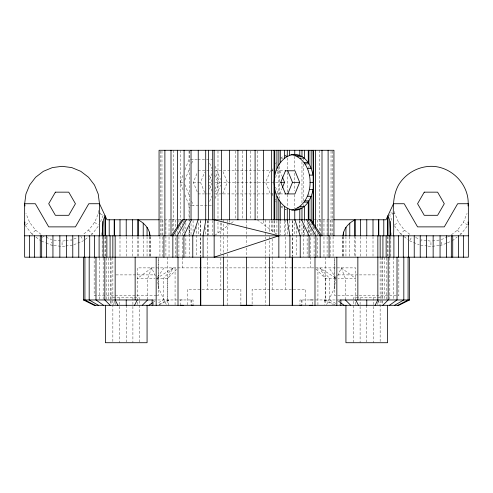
<?xml version="1.0" encoding="UTF-8"?>
<svg xmlns="http://www.w3.org/2000/svg" width="493" height="493" viewBox="0 0 493 493"><rect width="100%" height="100%" fill="white"/><g stroke="black" fill="none" stroke-linecap="round" stroke-linejoin="round"><path stroke-width="0.37" stroke-dasharray="2.46 1.85" d="M153.828 305.309L153.828 299.96M168.489 305.309L168.489 299.96M180.265 305.309L180.265 299.96L183.236 299.96M227.519 305.321L227.519 257.956M240.886 304.557L240.886 289.268L187.426 289.268L187.426 305.321M309.333 232.875L309.764 227.735M98.606 210.437C97.158 220.334 90.922 229.344 82.571 234.767M113.729 304.625L114.512 300.49M326.631 304.631L334.279 288.467L335.869 277.916M183.525 223.372L184.16 220.494M53.213 245.335L51.001 245.046L51.79 242.094M420.849 241.354L421.244 239.881L427.203 240.664M272.302 171.065L273.097 168.366M183.057 189.91L180.241 182.348L183.057 174.793M155.27 275.901L151.696 267.884L147.604 278.576L147.604 299.196M184.912 169.906L189.041 159.233L189.041 151.024M184.764 180.247L189.91 167.638M191.629 163.436L193.342 159.233M197.218 191.882L193.33 182.348L197.218 172.821M204.681 192.566L200.509 182.348L204.681 172.137M209.562 179.625L212.064 173.499M209.451 189.158L211.953 183.032M215.077 198.463L220.513 185.152M222.626 193.922L227.353 182.348L222.626 170.775M270.374 170.775L265.647 182.348L270.374 193.922M275.532 177.585L278.311 170.775M279.827 193.922L282.051 188.48M100.529 221.677L103.382 214.8L98.218 213.42L102.297 212.859M451.428 234.767L457.387 230.194L463.334 222.442L467.074 213.42M209.654 201.421L211.965 196.029M215.04 188.998L217.986 182.348L214.449 174.374M337.73 275.901L341.304 267.884L355.712 278.576L338.013 278.576M164.021 267.884L156.46 278.576L173.135 267.884L167.528 278.576L167.528 299.96L157.846 304.97M275.556 163.83L276.234 162.573M42.595 237.466L43.359 236.141L45.442 237.004M409.93 240.109L411.84 236.8M91.131 234.878L92.308 233.972L99.105 225.116M459.987 234.878L461.171 233.972L467.968 225.116L463.334 222.442M173.135 267.884L163.257 278.576L163.257 299.96L157.304 303.392M33.013 234.878L31.829 233.972L35.613 230.194L29.666 222.442L25.926 213.42M176.617 269.486L167.528 278.576L157.218 278.576M401.869 234.878L400.692 233.972L404.47 230.194L398.523 222.442L394.782 213.42L394.394 210.437M85.227 239.413L88.771 236.695M452.315 240.769L457.036 237.145M151.696 267.884L137.288 278.576L154.987 278.576M214.701 235.401L229.528 224.426M231.242 223.156L234.668 220.617M152.972 302.425L155.295 300.779M280.332 158.13L284.547 155.665M25.698 224.734L29.666 222.442M394.554 224.734L398.523 222.442M158.962 304.97L168.988 299.96M73.839 239.019L77.309 237.577M73.827 244.756L83.453 240.769M441.309 239.592L446.861 237.293M447.558 237.004L449.641 236.141M439.787 245.335L441.999 245.046L446.812 243.049M447.502 242.766L451.625 241.052M286.562 155.067L285.102 155.338L286.587 155.338M65.051 240.763L62.069 241.157L62.069 246.5L65.021 246.112M65.797 240.664L71.756 239.881L72.151 241.354M65.76 246.013L72.403 245.138M432.416 240.96L439.127 240.073M432.404 246.303L439.047 245.434M309.764 299.96L310.923 299.96M310.43 299.972L312.735 299.96L312.735 305.309M281.047 158.13L283.185 158.13M190.477 159.233L197.52 159.233M197.872 159.233L212.218 159.233M198.057 170.775L206.049 170.775M206.69 170.775L211.811 170.775M214.701 170.775L273.073 170.775M275.772 170.775L284.387 170.775M180.241 182.348L183.174 182.348M193.33 182.348L196.923 182.348M197.638 182.348L200.509 182.348M208.453 182.348L212.261 182.348M215.102 182.348L280.77 182.348M198.057 193.922L204.595 193.922M205.322 193.922L207.504 193.922M208.145 193.922L211.811 193.922M272.962 193.922L214.701 193.922L219.41 182.348L214.966 171.459M275.772 193.922L284.128 193.922M274.872 199.61L276.197 199.61M184.912 194.797L189.041 205.47L191.192 205.47M191.752 205.47L212.218 205.47M281.047 206.567L283.185 206.567M286.587 209.365L285.102 209.365L286.562 209.636M159.923 219.773L165.291 219.773M171.428 219.773L165.907 219.773L165.907 256.428M172.125 219.773L177.566 219.773M178.219 219.773L181.399 219.773M314.016 219.773L333.077 219.773M115.923 274.897L155.141 274.897M337.859 274.897L377.077 274.897M335.782 278.576L325.472 278.576L315.317 268.42M156.558 295.683L94.145 295.683L94.145 257.962M157.199 295.683L158.296 295.683L158.296 257.962M335.801 295.683L334.704 295.683L334.704 257.962M337.723 295.683L398.855 295.683L398.855 257.962M112.854 297.821L139.587 297.821L139.587 300.101M380.146 297.821L353.413 297.821L353.413 342.721M153.508 299.96L193.04 299.96L193.04 305.321M339.492 299.96L299.96 299.96L299.96 304.551M182.077 299.96L182.57 299.972M427.949 240.763L430.931 241.157L430.931 246.5L427.979 246.112M420.597 245.138L427.24 246.013M53.873 240.073L60.584 240.96M53.953 245.434L60.596 246.303M390.702 212.859L394.782 213.42L389.618 214.8L392.471 221.677M415.691 237.577L419.161 239.019M409.547 240.769L419.173 244.756M46.139 237.293L51.691 239.592M41.375 241.052L45.498 242.766M46.188 243.049L51.001 245.046M324.012 299.96L332.701 304.304M335.154 304.97L325.472 299.96L325.472 278.576L319.865 267.884L336.54 278.576L328.979 267.884M335.696 303.392L329.743 299.96L329.743 278.576L319.865 267.884M94.477 222.442L98.446 224.734M280.973 206.943L282.883 208.064M337.705 300.779L340.028 302.425M257.192 219.773L276.444 234.027M404.47 230.194L410.429 234.767M404.229 236.695L407.773 239.413M35.613 230.194L41.572 234.767M35.964 237.145L40.685 240.769M457.387 230.194L461.171 233.972M88.53 230.194L92.308 233.972M394.345 225.708L400.692 233.972M25.032 225.116L31.829 233.972M80.778 236.141L83.07 240.109M275.556 200.867L276.234 202.124M157.131 277.916L158.721 288.467L166.689 305.303M209.654 163.275L211.965 168.668M279.827 170.775L282.051 176.223M275.532 187.118L278.311 193.922M215.077 166.24L220.513 179.551M209.451 175.545L212.23 182.348M209.562 185.072L212.064 191.204M184.764 184.45L189.91 197.064M191.629 201.267L193.342 205.47M341.304 267.884L345.396 278.576L345.396 299.96M272.302 193.638L273.097 196.331M441.21 242.094L441.999 245.046M309 221.209L309.475 223.372M378.488 300.49L379.419 305.303M183.236 227.735L183.667 232.875M393.241 257.192L393.241 299.196M390.838 236.665L390.838 256.434M389.84 257.956L389.84 299.196M388.009 236.732L388.009 256.434M387.615 236.393L387.615 256.428M386.82 257.956L386.82 299.196M384.183 257.192L384.183 299.196M382.352 257.192L382.352 299.196M382.352 300.724L382.352 303.774M381.952 257.192L381.952 304.538M380.121 257.192L380.146 342.721M378.704 300.41L378.704 301.926M377.848 302.246L377.848 304.538M373.46 297.821L373.46 342.721M373.004 236.572L373.004 256.428M366.78 236.572L366.78 256.428M366.78 305.303L366.78 341.963M360.556 236.572L360.556 256.428M360.1 297.821L360.1 342.721M355.712 299.196L355.712 267.884L137.288 267.884L137.288 299.96M355.712 302.246L355.712 305.303M355.17 236.572L355.17 257.192M354.75 235.808L354.75 256.428M349.771 236.572L349.771 256.434M345.944 236.486L345.944 256.428M343.541 236.572L343.541 256.434M342.968 236.572L342.968 256.428M342.721 236.572L342.721 256.428M339.172 299.96L339.172 304.545M334.279 257.956L334.279 288.467M333.077 236.572L333.077 256.428M332.485 151.037L332.485 235.044M331.031 151.037L331.031 235.044M330.131 219.773L330.131 256.428M327.093 219.773L327.093 256.428M325.201 257.192L325.201 304.538M324.511 299.96L324.511 304.545M323.969 219.773L323.969 257.192M320.752 219.773L320.752 232.751M319.575 150.279L319.575 231.229M317.93 267.884L317.93 305.303M317.455 219.773L317.455 228.173M317.455 233.516L317.455 257.192M315.594 231.229L315.594 233.516M314.084 228.173L314.084 229.701M314.084 236.572L314.084 256.428M313.585 227.409L313.585 228.937M313.585 233.516L313.585 235.044M312.969 225.96L312.969 228.234M312.969 232.018L312.969 235.808M311.163 223.662L311.163 225.178M311.163 228.974L311.163 235.05M310.763 257.192L310.763 267.884M310.639 223.588L310.639 225.116M310.639 228.937L310.639 256.428M308.914 166.314L308.914 170.892M308.914 193.804L308.914 198.389M308.914 225.88L308.914 232.77M308.267 225.091L308.267 231.981M307.127 222.824L307.127 228.937M307.127 234.28L307.127 256.428M305.574 305.321L305.574 289.268L252.114 289.268L252.114 305.321M304.384 221.191L304.384 222.725M304.384 228.111L304.384 235.038M303.7 158.678L303.7 160.207M303.7 164.021L303.7 200.682M303.7 204.496L303.7 206.025M303.7 225.88L303.7 235.044M303.552 225.88L303.552 256.428M301.969 161.729L301.969 202.968M301.969 223.588L301.969 235.056M302.006 299.96L302.006 304.551M301.414 299.96L301.414 305.321M299.923 220.537L299.923 231.229M299.787 220.698L299.787 231.272M296.238 226.644L296.238 256.428M294.759 156.386L294.759 170.134M294.759 173.185L294.759 180.826M294.759 181.584L294.759 190.754M294.759 194.569L294.759 208.317M294.759 222.824L294.759 235.056M292.515 220.537L292.515 256.428M292.207 220.537L292.207 256.428M289.551 220.698L289.551 226.743M287.29 157.914L287.29 171.656M287.29 172.421L287.29 193.804M287.29 194.569L287.29 206.789M287.29 227.409L287.29 235.056M285.527 219.773L285.527 256.428M285.527 257.192L285.527 289.268M284.609 221.191L284.609 235.808M280.301 221.265L280.301 235.044M279.586 166.314L279.586 198.389M278.847 167.078L278.847 197.625M276.912 220.679L276.912 234.378M274.767 220.661L274.767 232.788M274.034 220.728L274.034 232.246M272.161 220.537L272.161 232.751M272.161 238.865L272.161 256.428M272.161 257.192L272.161 289.268M271.643 220.544L271.643 230.471M269.616 220.537L269.616 231.987M269.616 236.572L269.616 256.428M265.481 219.773L265.481 238.865M265.481 241.915L265.481 256.428M265.481 257.192L265.481 305.321M263.472 220.599L263.472 224.426M257.192 151.037L257.192 219.009M250.795 151.037L250.795 219.009M246.5 220.537L246.5 226.644M246.5 227.409L246.5 244.972M246.5 248.028L246.5 256.428M242.205 151.037L242.205 219.009M235.808 151.037L235.808 219.009M229.528 220.599L229.528 222.133M227.519 219.773L227.519 222.06M227.519 222.824L227.519 251.085M227.519 254.135L227.519 256.428M223.384 219.773L223.384 256.428M221.357 222.836L221.357 230.471M220.839 222.824L220.839 254.135M220.839 257.956L220.839 289.268M217.986 151.037L217.986 218.399M217.986 222.232L217.986 232.967M212.699 220.537L212.699 235.044M208.391 220.537L208.391 235.044M207.917 220.636L207.917 235.05M207.473 220.537L207.473 256.428M207.473 257.956L207.473 289.268M205.71 227.409L205.71 235.05M200.793 220.537L200.793 256.428M200.485 220.537L200.485 256.428M198.241 222.824L198.241 235.05M196.762 226.644L196.762 256.428M193.077 220.537L193.077 231.229M191.586 299.96L191.586 305.321M191.031 223.588L191.031 235.05M190.994 299.96L190.994 304.551M189.448 225.88L189.448 257.192M189.3 151.037L189.3 221.295M189.3 225.88L189.3 235.044M189.041 205.47L189.041 222.158M189.041 228.222L189.041 235.808M185.873 222.824L185.873 228.937M185.873 234.28L185.873 256.428M184.086 220.537L184.086 222.183M184.086 225.88L184.086 232.782M182.361 223.588L182.361 225.116M182.361 228.937L182.361 257.192M182.237 257.192L182.237 267.884M180.241 150.279L180.241 220.537M180.241 225.88L180.241 228.173M180.241 231.987L180.241 235.808M178.916 219.773L178.916 222.824M178.916 228.173L178.916 229.701M178.916 236.572L178.916 256.428M177.406 231.229L177.406 233.516M175.545 219.773L175.545 228.173M175.545 233.516L175.545 257.192M175.07 267.884L175.07 305.303M173.425 150.279L173.425 231.229M172.248 219.773L172.248 232.751M169.031 219.773L169.031 256.428M167.799 257.192L167.799 304.538M162.869 219.773L162.869 256.428M161.969 151.037L161.969 235.044M160.515 151.037L160.515 235.044M159.923 236.572L159.923 256.428M158.721 257.956L158.721 288.467M150.279 236.572L150.279 256.428M150.032 236.572L150.032 256.428M149.459 236.572L149.459 256.434M147.056 236.486L147.056 256.428M143.229 236.572L143.229 256.434M139.587 300.866L139.587 342.721M138.25 236.572L138.25 256.428M137.83 236.572L137.83 257.192M137.288 302.246L137.288 304.538M132.9 297.821L132.9 342.721M132.444 236.572L132.444 257.192M126.22 236.572L126.22 256.428M126.22 305.303L126.22 341.963M119.996 236.572L119.996 256.428M119.54 297.821L119.54 342.721M115.152 302.246L115.152 305.303M114.296 300.41L114.296 301.926M112.879 257.192L112.854 342.721M111.048 257.956L111.048 304.538M110.648 257.956L110.648 299.196M110.648 300.724L110.648 305.303M108.817 257.956L108.817 299.196M106.18 257.956L106.18 299.196M105.385 236.393L105.385 256.428M104.991 236.732L104.991 256.434M103.16 257.956L103.16 299.196M102.162 236.665L102.162 256.434M99.759 257.956L99.759 299.196"/><path stroke-width="0.74" d="M152.146 305.309L152.146 299.96M156.164 305.309L156.164 257.192M178.01 305.309L178.01 257.192M240.886 305.321L246.5 305.309L246.5 257.192M390.672 235.808L390.018 221.456L388.009 215.515L388.009 235.974M102.162 235.143L102.982 221.456L104.991 215.515L104.991 235.974M312.969 150.279C313.4 174.793 313.092 199.147 312.969 223.686M291.683 210.043C316.506 204.62 316.198 159.085 290.95 154.519M274.767 150.279L274.767 175.114L274.034 182.348L274.767 189.589L274.767 219.903M24.65 224.192L24.903 222.035M468.054 205.969C470.051 185.226 451.619 166.104 430.931 166.314C417.756 166.535 405.301 173.727 398.523 185.023C390.068 200.602 394.714 218.966 393.506 235.808M342.968 235.808C343.418 228.616 348.89 222.731 355.17 219.773L355.17 235.808M205.852 219.773L203.085 235.808L203.085 257.192M274.767 175.114C276.881 165.358 283.943 154.962 294.759 154.383C305.37 154.864 311.453 165.703 312.969 175.114L309.321 175.114M198.118 219.773L192.769 235.808L192.769 257.192M285.496 170.775L280.77 182.348L285.496 193.922M282.329 187.796L284.547 182.348L282.329 176.907M287.764 193.922L292.491 182.348L287.764 170.775M285.065 170.775L294.943 170.775L299.67 182.348L294.943 193.922L284.855 193.922M191.475 219.773L183.914 235.808L183.914 257.192M134.521 305.303L137.288 299.96M375.081 305.303L377.848 299.96L377.848 235.808M186.379 219.773L177.116 235.808L177.116 257.192M183.174 219.773L172.846 235.808L172.846 257.192M171.391 235.808L182.077 219.773L310.923 219.773L321.609 235.808M142.255 305.303L147.604 299.96M382.815 305.303L388.164 299.96L388.164 257.192M148.898 305.303L152.392 302.838M389.458 305.303L397.019 299.96L397.019 257.192M394.56 305.303L403.816 299.96L403.816 257.192M397.765 305.303L408.087 299.96L408.087 257.192M409.547 257.192L409.547 299.96L398.855 305.303L94.145 305.303L83.453 299.96L83.453 257.192M274.767 189.589C276.838 199.357 283.956 209.735 294.759 210.314C305.37 209.839 311.453 198.999 312.969 189.589L309.321 189.589M191.586 305.321L193.04 305.315M309.764 305.321L312.735 305.309M293.243 154.383L294.759 154.383L294.759 150.279M295.338 155.338L299.787 155.338L299.787 150.279M285.823 156.638L287.29 156.638L287.29 150.279M297.556 156.638L301.969 156.638L301.969 150.279M300.108 158.13L304.384 158.13L304.384 150.279M304.206 162.573L308.267 162.573L308.267 150.279M304.884 163.836L308.914 163.836L308.914 150.279M307.349 168.366L311.163 168.366L311.163 150.279M280.739 182.348L284.547 182.348M292.491 182.348L299.67 182.348M309.992 182.348L313.585 182.348M307.349 196.331L311.163 196.331L311.163 220.624M304.884 200.867L308.914 200.867L308.914 219.86M304.206 202.124L308.267 202.124L308.267 220.5M300.108 206.567L304.384 206.567L304.384 220.42M297.556 208.064L301.969 208.064L301.969 220.063M295.338 209.365L299.787 209.365L299.787 219.94M159.171 219.773L106.975 219.773L99.494 203.732L98.218 194.051L94.477 185.023L88.53 177.27L80.778 171.324L71.756 167.589L62.069 166.314L52.387 167.589L43.359 171.324L35.613 177.27L29.666 185.023L25.926 194.051L24.65 203.732L24.65 257.192L468.35 257.192L468.35 203.732L457.658 203.732L444.292 226.879L417.565 226.879L404.198 203.732L393.506 203.732L386.025 219.773L333.829 219.773M24.65 235.808L468.35 235.808M83.453 299.96L152.768 299.96M340.232 299.96L409.547 299.96M246.5 305.309L252.114 305.321M180.265 305.309L183.236 305.321M299.96 305.315L301.414 305.321M214.153 219.773L278.847 235.808L214.153 257.192L214.153 150.279M150.032 235.808C149.582 228.616 144.11 222.731 137.83 219.773L137.83 235.808M95.235 305.303L84.913 299.96L84.913 257.192M98.44 305.303L89.184 299.96L89.184 257.192M340.608 302.838L344.102 305.303M103.542 305.303L95.981 299.96L95.981 257.192M345.396 299.96L350.745 305.303M110.186 305.303L104.836 299.96L104.836 257.192M309.826 219.773L320.154 235.808L320.154 257.192M306.621 219.773L315.884 235.808L315.884 257.192M355.712 299.96L358.479 305.303M117.919 305.303L115.152 299.96L115.152 235.808M301.525 219.773L309.086 235.808L309.086 257.192M294.882 219.773L300.231 235.808L300.231 257.192M287.148 219.773L289.915 235.808L289.915 257.192M24.946 205.969L24.65 203.732L35.342 203.732L48.708 226.879L75.435 226.879L88.802 203.732L99.494 203.732L99.494 235.808M468.097 222.035L468.35 224.192M102.162 232.862L102.328 235.808M463.623 235.808L463.623 257.192M458.398 235.808L458.398 257.192M452.716 235.808L452.716 257.192M451.329 235.808L451.329 257.192M446.59 235.808L446.59 257.192M440.058 235.808L440.058 257.192M433.15 235.808L433.15 257.192M426.537 235.808L426.537 257.192M420.227 235.808L420.227 257.192M414.237 235.808L414.237 257.192M408.586 235.808L408.586 257.192M403.305 235.808L403.305 257.192M398.399 235.808L398.399 257.192M393.895 235.808L393.895 257.192M390.838 232.862L390.838 235.143M390.018 221.456L390.018 235.9M389.803 235.808L389.803 257.192M387.615 216.365L387.615 235.623M387.627 305.303L387.627 342.721L345.932 342.721L345.932 305.303M386.142 235.808L386.142 257.192M383.788 219.773L383.788 235.808M382.919 235.808L382.919 257.192M380.152 235.808L380.152 257.192M378.809 219.773L378.809 235.808M378.39 219.773L378.39 235.808M373.004 219.773L373.004 235.808M366.78 219.773L366.78 235.808M366.78 299.96L366.78 305.303M360.556 219.773L360.556 235.808M357.856 257.192L357.856 299.96M354.75 219.915L354.75 235.888M349.771 223.113L349.771 235.987M345.944 227.279L345.944 235.716M343.541 232.135L343.541 235.931M340.854 299.96L340.854 305.309M336.836 257.192L336.836 305.309M333.94 235.808L333.94 150.279L159.06 150.279L159.06 235.808M329.065 235.808L329.065 257.192M328.116 150.279L328.116 235.808M321.997 150.279L321.997 235.808M315.594 150.279L315.594 227.409M314.99 257.192L314.99 305.309M313.585 150.279L313.585 224.352M294.759 210.314L294.759 220.063M292.515 257.192L292.515 305.321M292.207 257.192L292.207 305.321M289.551 150.279L289.551 155.338M289.551 209.365L289.551 219.94M287.29 208.064L287.29 220.063M284.609 150.279L284.609 158.13M284.609 206.567L284.609 220.42M280.301 150.279L280.301 162.573M280.301 202.124L280.301 220.5M278.847 150.279L278.847 165.087M278.847 199.61L278.847 257.192M276.912 150.279L276.912 168.366M276.912 196.331L276.912 219.921M274.034 150.279L274.034 219.964M271.643 150.279L271.643 219.779M269.616 257.192L269.616 305.321M263.472 150.279L263.472 219.835M255.091 150.279L255.091 219.773M246.5 150.279L246.5 219.773M237.909 150.279L237.909 219.773M229.528 150.279L229.528 219.835M223.384 257.192L223.384 305.321M221.357 150.279L221.357 219.779M212.699 150.279L212.699 219.773M208.391 150.279L208.391 219.773M205.71 150.279L205.71 219.773M200.793 257.192L200.793 305.321M200.485 257.192L200.485 305.321M198.241 150.279L198.241 219.773M191.031 150.279L191.031 219.773M184.086 150.279L184.086 219.773M177.406 150.279L177.406 227.409M171.003 150.279L171.003 235.808M164.884 150.279L164.884 235.808M163.935 235.808L163.935 257.192M149.459 232.135L149.459 235.931M147.056 227.279L147.056 235.716M147.068 305.303L147.068 342.721L105.373 342.721L105.373 305.303M143.229 223.113L143.229 235.987M138.25 219.915L138.25 235.888M135.144 257.192L135.144 299.96M132.444 219.773L132.444 235.808M126.22 219.773L126.22 235.808M126.22 299.96L126.22 305.303M119.996 219.773L119.996 235.808M114.61 219.773L114.61 235.808M114.191 219.773L114.191 235.808M112.848 235.808L112.848 257.192M110.081 235.808L110.081 257.192M109.212 219.773L109.212 235.808M106.858 235.808L106.858 257.192M105.385 216.365L105.385 235.623M103.197 235.808L103.197 257.192M102.982 221.456L102.982 235.9M99.105 235.808L99.105 257.192M94.601 235.808L94.601 257.192M89.695 235.808L89.695 257.192M84.414 235.808L84.414 257.192M78.763 235.808L78.763 257.192M72.773 235.808L72.773 257.192M66.463 235.808L66.463 257.192M59.85 235.808L59.85 257.192M52.942 235.808L52.942 257.192M46.41 235.808L46.41 257.192M41.671 235.808L41.671 257.192M40.284 235.808L40.284 257.192M34.602 235.808L34.602 257.192M29.377 235.808L29.377 257.192M55.389 192.159L48.708 203.732L55.389 215.305L68.755 215.305L75.435 203.732L68.755 192.159L55.389 192.159M424.245 192.159L417.565 203.732L424.245 215.305L437.611 215.305L444.292 203.732L437.611 192.159L424.245 192.159"/></g></svg>
